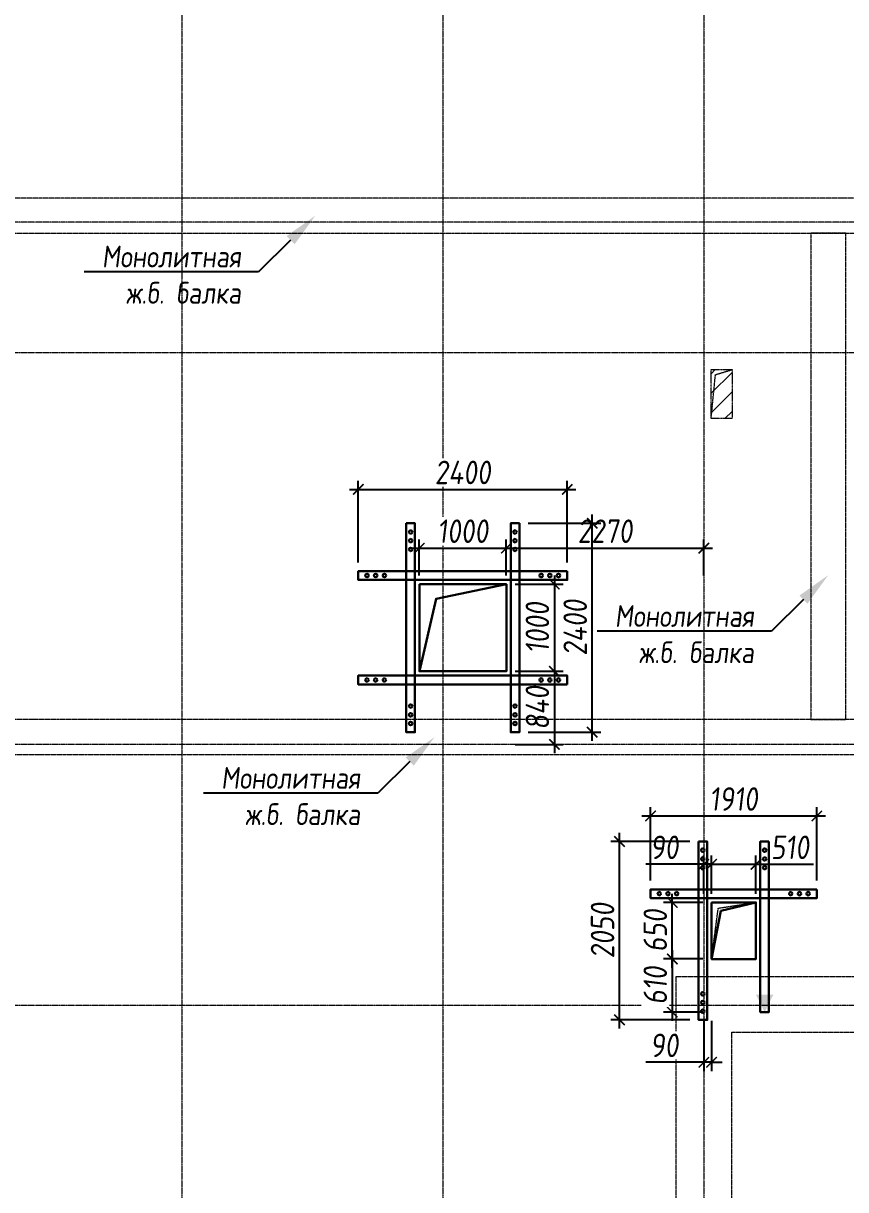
# Model space of a CAD drawing. Header units: millimetres. Extents: x -233751 to 529254, y -907864 to 285890.
# Drawn here: x 471304 to 480755, y -110514 to -97114 of the extents above; entities that cross this region are included whole.
import ezdxf
from ezdxf import colors
from ezdxf.entities.mleader import LeaderData, LeaderLine
from ezdxf.math import Vec2, Vec3

# ---------------------------------------------------------------- set-up
doc = ezdxf.new("R2010")
doc.units = ezdxf.units.MM
doc.linetypes.add('ADSK_Штриховая_ш2 п1', pattern=[3, 2, -1])
doc.linetypes.add('осевая', pattern=[2, 1.25, -0.25, 0.25, -0.25])
doc.layers.get('0').update_dxf_attribs({"lineweight": 30})
doc.layers.get('Defpoints').update_dxf_attribs({"lineweight": 0})
for name, color, linetype, lineweight in [('КР_БалкиЖБ', 7, 'ADSK_Штриховая_ш2 п1', 5), ('КР_Металл', 3, 'Continuous', 30), ('КР_Новые отверстия', 5, 'Continuous', 30), ('КР_Оси', 7, 'Continuous', 5), ('КР_Размеры отверстия', 7, 'Continuous', 5), ('КР_Размеры усиление', 1, 'Continuous', 5), ('КР_Сущ отверстия', 6, 'Continuous', 15), ('КР_Тонкая', 250, 'Continuous', 0)]:
    doc.layers.add(name, color=color, linetype=linetype, lineweight=lineweight)
doc.styles.add('ISOCPEUR', font='isocpeur.ttf', dxfattribs={"width": 0.85, "oblique": 7})
doc.dimstyles.new('R_100', dxfattribs={"dimtxt": 270, "dimasz": 120, "dimexe": 100, "dimexo": 100, "dimgap": 60, "dimtad": 1, "dimdec": 0, "dimrnd": 5, "dimzin": 0, "dimdsep": 46, "dimtxsty": 'ISOCPEUR', "dimblk": 'ARCHTICK', "dimcen": 0, "dimdle": 100, "dimclrd": 256, "dimclre": 256, "dimclrt": 256, "dimadec": 0, "dimazin": 0, "dimtfac": 2, "dimtdec": 0, "dimtmove": 0, "dimatfit": 3, "dimfxl": 1, "dimtvp": 3, "dimtfill": 1, "dimtolj": 1, "dimtzin": 0, "dimarcsym": 0})

# ---------------------------------------------------------------- blocks, each defined once
blk = doc.blocks.new('*U1946')
at = {"color": 0, "linetype": 'ByBlock', "lineweight": -2, "ltscale": 10}
blk.add_line((0, 0), (-35117, 0), dxfattribs=at)
blk = doc.blocks.new('*U1947')
at = {"color": 0, "linetype": 'ByBlock', "lineweight": -2, "ltscale": 10}
blk.add_line((0, 0), (-35117, 0), dxfattribs=at)
blk = doc.blocks.new('*U1974')
at = {"color": 0, "linetype": 'ByBlock', "lineweight": -2, "ltscale": 10}
blk.add_line((0, 0), (-35117, 0), dxfattribs=at)
blk = doc.blocks.new('*U1975')
at = {"color": 0, "linetype": 'ByBlock', "lineweight": -2, "ltscale": 10}
blk.add_line((0, 0), (-35117, 0), dxfattribs=at)
blk = doc.blocks.new('*U1988')
at = {"color": 0, "linetype": 'ByBlock', "lineweight": -2, "ltscale": 10}
blk.add_line((0, 0), (0, -53278), dxfattribs=at)
blk = doc.blocks.new('*U1989')
at = {"color": 0, "linetype": 'ByBlock', "lineweight": -2, "ltscale": 10}
blk.add_line((0, 0), (0, -53278), dxfattribs=at)
blk = doc.blocks.new('*U1990')
at = {"color": 0, "linetype": 'ByBlock', "lineweight": -2, "ltscale": 10}
blk.add_line((0, 0), (0, -53278), dxfattribs=at)
blk = doc.blocks.new('_ArchTick')
at = {"color": 0, "linetype": 'ByBlock', "const_width": 0.15}
blk.add_lwpolyline([(-0.5, -0.5), (0.5, 0.5)], dxfattribs=at)
blk = doc.blocks.new('*D435')
at = {"layer": 'Defpoints', "color": 0, "transparency": 16777216}
for p in [(476855, -103558), (476855, -104558), (477407, -104558)]:
    blk.add_point(p, dxfattribs=at)
at = {"layer": 'КР_Размеры отверстия', "lineweight": -2, "transparency": 16777216}
for p, q in [((476955, -103558), (477507, -103558)), ((477407, -103458), (477407, -104658)), ((476955, -104558), (477507, -104558))]:
    blk.add_line(p, q, dxfattribs=at)
at = {"layer": 'КР_Размеры отверстия', "lineweight": -2, "transparency": 16777216, "xscale": 120, "yscale": 120, "zscale": 120}
for p, rotation in [((477407, -103558), 90), ((477407, -104558), 270)]:
    blk.add_blockref('_ArchTick', p, dxfattribs=dict(at, rotation=rotation))
at = {"layer": 'КР_Размеры отверстия', "lineweight": 5, "transparency": 16777216, "insert": (477212, -104058), "char_height": 270, "attachment_point": 5, "rotation": 90, "style": 'ISOCPEUR', "bg_fill": 3, "box_fill_scale": 1.1, "bg_fill_color": 256, "bg_fill_true_color": 13158600, "bg_fill_transparency": 0}
blk.add_mtext('\\A1;1000', dxfattribs=at)
blk = doc.blocks.new('*D436')
at = {"layer": 'Defpoints', "color": 0, "transparency": 16777216}
for p in [(476855, -103144), (475855, -103558), (476855, -103558)]:
    blk.add_point(p, dxfattribs=at)
at = {"layer": 'КР_Размеры отверстия', "lineweight": -2, "transparency": 16777216}
for p, q in [((475855, -103458), (475855, -103044)), ((476855, -103458), (476855, -103044)), ((475755, -103144), (476955, -103144))]:
    blk.add_line(p, q, dxfattribs=at)
at = {"layer": 'КР_Размеры отверстия', "lineweight": -2, "transparency": 16777216, "xscale": 120, "yscale": 120, "zscale": 120, "rotation": 180}
blk.add_blockref('_ArchTick', (475855, -103144), dxfattribs=at)
at = {"layer": 'КР_Размеры отверстия', "lineweight": -2, "transparency": 16777216, "xscale": 120, "yscale": 120, "zscale": 120}
blk.add_blockref('_ArchTick', (476855, -103144), dxfattribs=at)
at = {"layer": 'КР_Размеры отверстия', "lineweight": 5, "transparency": 16777216, "insert": (476355, -102949), "char_height": 270, "attachment_point": 5, "style": 'ISOCPEUR', "bg_fill": 3, "box_fill_scale": 1.1, "bg_fill_color": 256, "bg_fill_true_color": 13158600, "bg_fill_transparency": 0}
blk.add_mtext('\\A1;1000', dxfattribs=at)
blk = doc.blocks.new('*D437')
at = {"layer": 'Defpoints', "color": 0, "transparency": 16777216}
for p in [(479125, -103144), (476855, -103558), (479125, -103558)]:
    blk.add_point(p, dxfattribs=at)
at = {"layer": 'КР_Размеры отверстия', "lineweight": -2, "transparency": 16777216}
for p, q in [((476855, -103458), (476855, -103044)), ((479125, -103458), (479125, -103044)), ((476755, -103144), (479225, -103144))]:
    blk.add_line(p, q, dxfattribs=at)
at = {"layer": 'КР_Размеры отверстия', "lineweight": -2, "transparency": 16777216, "xscale": 120, "yscale": 120, "zscale": 120, "rotation": 180}
blk.add_blockref('_ArchTick', (476855, -103144), dxfattribs=at)
at = {"layer": 'КР_Размеры отверстия', "lineweight": -2, "transparency": 16777216, "xscale": 120, "yscale": 120, "zscale": 120}
blk.add_blockref('_ArchTick', (479125, -103144), dxfattribs=at)
at = {"layer": 'КР_Размеры отверстия', "lineweight": 5, "transparency": 16777216, "insert": (477990, -102949), "char_height": 270, "attachment_point": 5, "style": 'ISOCPEUR', "bg_fill": 3, "box_fill_scale": 1.1, "bg_fill_color": 256, "bg_fill_true_color": 13158600, "bg_fill_transparency": 0}
blk.add_mtext('\\A1;2270', dxfattribs=at)
blk = doc.blocks.new('*D438')
at = {"layer": 'Defpoints', "color": 0, "transparency": 16777216}
for p in [(479125, -106776), (479125, -107214), (479214, -107214)]:
    blk.add_point(p, dxfattribs=at)
at = {"layer": 'КР_Размеры отверстия', "lineweight": -2, "transparency": 16777216}
for p, q in [((479125, -106776), (478457, -106776)), ((479125, -107114), (479125, -106676)), ((479214, -106776), (479125, -106776)), ((479214, -107114), (479214, -106676)), ((479214, -106776), (479334, -106776))]:
    blk.add_line(p, q, dxfattribs=at)
at = {"layer": 'КР_Размеры отверстия', "lineweight": -2, "transparency": 16777216, "xscale": 120, "yscale": 120, "zscale": 120}
blk.add_blockref('_ArchTick', (479125, -106776), dxfattribs=at)
at = {"layer": 'КР_Размеры отверстия', "lineweight": -2, "transparency": 16777216, "xscale": 120, "yscale": 120, "zscale": 120, "rotation": 180}
blk.add_blockref('_ArchTick', (479214, -106776), dxfattribs=at)
at = {"layer": 'КР_Размеры отверстия', "lineweight": 5, "transparency": 16777216, "insert": (478671, -106581), "char_height": 270, "attachment_point": 5, "style": 'ISOCPEUR', "bg_fill": 3, "box_fill_scale": 1.1, "bg_fill_color": 256, "bg_fill_true_color": 13158600, "bg_fill_transparency": 0}
blk.add_mtext('\\A1;90', dxfattribs=at)
blk = doc.blocks.new('*D439')
at = {"layer": 'Defpoints', "color": 0, "transparency": 16777216}
for p in [(479724, -106776), (479214, -107214), (479724, -107214)]:
    blk.add_point(p, dxfattribs=at)
at = {"layer": 'КР_Размеры отверстия', "lineweight": -2, "transparency": 16777216}
for p, q in [((479114, -106776), (479724, -106776)), ((479214, -107114), (479214, -106676)), ((479724, -107114), (479724, -106676)), ((479724, -106776), (480387, -106776))]:
    blk.add_line(p, q, dxfattribs=at)
at = {"layer": 'КР_Размеры отверстия', "lineweight": -2, "transparency": 16777216, "xscale": 120, "yscale": 120, "zscale": 120, "rotation": 180}
blk.add_blockref('_ArchTick', (479214, -106776), dxfattribs=at)
at = {"layer": 'КР_Размеры отверстия', "lineweight": -2, "transparency": 16777216, "xscale": 120, "yscale": 120, "zscale": 120}
blk.add_blockref('_ArchTick', (479724, -106776), dxfattribs=at)
at = {"layer": 'КР_Размеры отверстия', "lineweight": 5, "transparency": 16777216, "insert": (480116, -106581), "char_height": 270, "attachment_point": 5, "style": 'ISOCPEUR', "bg_fill": 3, "box_fill_scale": 1.1, "bg_fill_color": 256, "bg_fill_true_color": 13158600, "bg_fill_transparency": 0}
blk.add_mtext('\\A1;510', dxfattribs=at)
blk = doc.blocks.new('*D440')
at = {"layer": 'Defpoints', "color": 0, "transparency": 16777216}
for p in [(479214, -107214), (479214, -107864)]:
    blk.add_point(p, dxfattribs=at)
at = {"layer": 'КР_Размеры отверстия', "lineweight": -2, "transparency": 16777216}
for p, q in [((478762, -107964), (478762, -107114)), ((479114, -107214), (478662, -107214)), ((479114, -107864), (478662, -107864))]:
    blk.add_line(p, q, dxfattribs=at)
at = {"layer": 'КР_Размеры отверстия', "lineweight": -2, "transparency": 16777216, "xscale": 120, "yscale": 120, "zscale": 120}
for p, rotation in [((478762, -107214), 90), ((478762, -107864), 270)]:
    blk.add_blockref('_ArchTick', p, dxfattribs=dict(at, rotation=rotation))
at = {"layer": 'КР_Размеры отверстия', "lineweight": 5, "transparency": 16777216, "insert": (478567, -107539), "char_height": 270, "attachment_point": 5, "rotation": 90, "style": 'ISOCPEUR', "bg_fill": 3, "box_fill_scale": 1.1, "bg_fill_color": 256, "bg_fill_true_color": 13158600, "bg_fill_transparency": 0}
blk.add_mtext('\\A1;650', dxfattribs=at)
at = {"layer": 'Defpoints', "color": 0, "transparency": 16777216}
blk.add_point((478762, -107214), dxfattribs=at)
blk = doc.blocks.new('*D441')
at = {"layer": 'Defpoints', "color": 0, "transparency": 16777216}
for p in [(479214, -107864), (479214, -108474)]:
    blk.add_point(p, dxfattribs=at)
at = {"layer": 'КР_Размеры отверстия', "lineweight": -2, "transparency": 16777216}
for p, q in [((479114, -107864), (478662, -107864)), ((478762, -107764), (478762, -108574)), ((479114, -108474), (478662, -108474))]:
    blk.add_line(p, q, dxfattribs=at)
at = {"layer": 'КР_Размеры отверстия', "lineweight": -2, "transparency": 16777216, "xscale": 120, "yscale": 120, "zscale": 120}
for p, rotation in [((478762, -107864), 90), ((478762, -108474), 270)]:
    blk.add_blockref('_ArchTick', p, dxfattribs=dict(at, rotation=rotation))
at = {"layer": 'КР_Размеры отверстия', "lineweight": 5, "transparency": 16777216, "insert": (478567, -108169), "char_height": 270, "attachment_point": 5, "rotation": 90, "style": 'ISOCPEUR', "bg_fill": 3, "box_fill_scale": 1.1, "bg_fill_color": 256, "bg_fill_true_color": 13158600, "bg_fill_transparency": 0}
blk.add_mtext('\\A1;610', dxfattribs=at)
at = {"layer": 'Defpoints', "color": 0, "transparency": 16777216}
blk.add_point((478762, -108474), dxfattribs=at)
blk = doc.blocks.new('*D442')
at = {"layer": 'Defpoints', "color": 0, "transparency": 16777216}
for p in [(479125, -108474), (479214, -108474), (479125, -109051)]:
    blk.add_point(p, dxfattribs=at)
at = {"layer": 'КР_Размеры отверстия', "lineweight": -2, "transparency": 16777216}
for p, q in [((479125, -108574), (479125, -109151)), ((479214, -108574), (479214, -109151)), ((479125, -109051), (478457, -109051)), ((479214, -109051), (479125, -109051)), ((479214, -109051), (479334, -109051))]:
    blk.add_line(p, q, dxfattribs=at)
at = {"layer": 'КР_Размеры отверстия', "lineweight": -2, "transparency": 16777216, "xscale": 120, "yscale": 120, "zscale": 120}
blk.add_blockref('_ArchTick', (479125, -109051), dxfattribs=at)
at = {"layer": 'КР_Размеры отверстия', "lineweight": -2, "transparency": 16777216, "xscale": 120, "yscale": 120, "zscale": 120, "rotation": 180}
blk.add_blockref('_ArchTick', (479214, -109051), dxfattribs=at)
at = {"layer": 'КР_Размеры отверстия', "lineweight": 5, "transparency": 16777216, "insert": (478671, -108856), "char_height": 270, "attachment_point": 5, "style": 'ISOCPEUR', "bg_fill": 3, "box_fill_scale": 1.1, "bg_fill_color": 256, "bg_fill_true_color": 13158600, "bg_fill_transparency": 0}
blk.add_mtext('\\A1;90', dxfattribs=at)
blk = doc.blocks.new('*D497')
at = {"layer": 'Defpoints', "color": 0, "transparency": 16777216}
for p in [(476855, -104558), (476855, -105399), (477407, -105399)]:
    blk.add_point(p, dxfattribs=at)
at = {"layer": 'КР_Размеры отверстия', "lineweight": -2, "transparency": 16777216}
for p, q in [((477407, -104458), (477407, -105499)), ((476955, -104558), (477507, -104558)), ((476955, -105399), (477507, -105399))]:
    blk.add_line(p, q, dxfattribs=at)
at = {"layer": 'КР_Размеры отверстия', "lineweight": -2, "transparency": 16777216, "xscale": 120, "yscale": 120, "zscale": 120}
for p, rotation in [((477407, -104558), 90), ((477407, -105399), 270)]:
    blk.add_blockref('_ArchTick', p, dxfattribs=dict(at, rotation=rotation))
at = {"layer": 'КР_Размеры отверстия', "lineweight": 5, "transparency": 16777216, "insert": (477212, -104979), "char_height": 270, "attachment_point": 5, "rotation": 90, "style": 'ISOCPEUR', "bg_fill": 3, "box_fill_scale": 1.1, "bg_fill_color": 256, "bg_fill_true_color": 13158600, "bg_fill_transparency": 0}
blk.add_mtext('\\A1;840', dxfattribs=at)
blk = doc.blocks.new('*D521')
at = {"layer": 'Defpoints', "color": 0, "transparency": 16777216}
for p in [(478156, -106514), (479064, -106514), (479064, -108564)]:
    blk.add_point(p, dxfattribs=at)
at = {"layer": 'КР_Размеры усиление', "color": 3, "lineweight": -2, "transparency": 16777216}
for p, q in [((478964, -106514), (478056, -106514)), ((478156, -108664), (478156, -106414)), ((478964, -108564), (478056, -108564))]:
    blk.add_line(p, q, dxfattribs=at)
at = {"layer": 'КР_Размеры усиление', "color": 3, "lineweight": -2, "transparency": 16777216, "xscale": 120, "yscale": 120, "zscale": 120}
for p, rotation in [((478156, -106514), 90), ((478156, -108564), 270)]:
    blk.add_blockref('_ArchTick', p, dxfattribs=dict(at, rotation=rotation))
at = {"layer": 'КР_Размеры усиление', "color": 3, "transparency": 16777216, "insert": (477961, -107539), "char_height": 270, "attachment_point": 5, "rotation": 90, "style": 'ISOCPEUR', "bg_fill": 3, "box_fill_scale": 1.1, "bg_fill_color": 256, "bg_fill_true_color": 13158600, "bg_fill_transparency": 0}
blk.add_mtext('\\A1;2050', dxfattribs=at)
blk = doc.blocks.new('*D520')
at = {"layer": 'Defpoints', "color": 0, "transparency": 16777216}
for p in [(480424, -106221), (478513, -107064), (480424, -107064)]:
    blk.add_point(p, dxfattribs=at)
at = {"layer": 'КР_Размеры усиление', "color": 1, "lineweight": -2, "transparency": 16777216}
for p, q in [((478513, -106964), (478513, -106121)), ((480424, -106964), (480424, -106121)), ((478413, -106221), (480524, -106221))]:
    blk.add_line(p, q, dxfattribs=at)
at = {"layer": 'КР_Размеры усиление', "color": 1, "lineweight": -2, "transparency": 16777216, "xscale": 120, "yscale": 120, "zscale": 120, "rotation": 180}
blk.add_blockref('_ArchTick', (478513, -106221), dxfattribs=at)
at = {"layer": 'КР_Размеры усиление', "color": 1, "lineweight": -2, "transparency": 16777216, "xscale": 120, "yscale": 120, "zscale": 120}
blk.add_blockref('_ArchTick', (480424, -106221), dxfattribs=at)
at = {"layer": 'КР_Размеры усиление', "color": 1, "transparency": 16777216, "insert": (479468, -106026), "char_height": 270, "attachment_point": 5, "style": 'ISOCPEUR', "bg_fill": 3, "box_fill_scale": 1.1, "bg_fill_color": 256, "bg_fill_true_color": 13158600, "bg_fill_transparency": 0}
blk.add_mtext('\\A1;1910', dxfattribs=at)
blk = doc.blocks.new('*D530')
at = {"layer": 'Defpoints', "color": 0, "transparency": 16777216}
for p in [(477005, -102858), (477842, -102858), (477005, -105258)]:
    blk.add_point(p, dxfattribs=at)
at = {"layer": 'КР_Размеры усиление', "color": 3, "lineweight": -2, "transparency": 16777216}
for p, q in [((477842, -105358), (477842, -102758)), ((477105, -102858), (477942, -102858)), ((477105, -105258), (477942, -105258))]:
    blk.add_line(p, q, dxfattribs=at)
at = {"layer": 'КР_Размеры усиление', "color": 3, "lineweight": -2, "transparency": 16777216, "xscale": 120, "yscale": 120, "zscale": 120}
for p, rotation in [((477842, -102858), 90), ((477842, -105258), 270)]:
    blk.add_blockref('_ArchTick', p, dxfattribs=dict(at, rotation=rotation))
at = {"layer": 'КР_Размеры усиление', "color": 3, "transparency": 16777216, "insert": (477647, -104058), "char_height": 270, "attachment_point": 5, "rotation": 90, "style": 'ISOCPEUR', "bg_fill": 3, "box_fill_scale": 1.1, "bg_fill_color": 256, "bg_fill_true_color": 13158600, "bg_fill_transparency": 0}
blk.add_mtext('\\A1;2400', dxfattribs=at)
blk = doc.blocks.new('*D531')
at = {"layer": 'Defpoints', "color": 0, "transparency": 16777216}
for p in [(477555, -102469), (475154, -103408), (477555, -103408)]:
    blk.add_point(p, dxfattribs=at)
at = {"layer": 'КР_Размеры усиление', "color": 1, "lineweight": -2, "transparency": 16777216}
for p, q in [((475154, -103308), (475154, -102369)), ((477555, -103308), (477555, -102369)), ((475054, -102469), (477655, -102469))]:
    blk.add_line(p, q, dxfattribs=at)
at = {"layer": 'КР_Размеры усиление', "color": 1, "lineweight": -2, "transparency": 16777216, "xscale": 120, "yscale": 120, "zscale": 120, "rotation": 180}
blk.add_blockref('_ArchTick', (475154, -102469), dxfattribs=at)
at = {"layer": 'КР_Размеры усиление', "color": 1, "lineweight": -2, "transparency": 16777216, "xscale": 120, "yscale": 120, "zscale": 120}
blk.add_blockref('_ArchTick', (477555, -102469), dxfattribs=at)
at = {"layer": 'КР_Размеры усиление', "color": 1, "transparency": 16777216, "insert": (476355, -102274), "char_height": 270, "attachment_point": 5, "style": 'ISOCPEUR', "bg_fill": 3, "box_fill_scale": 1.1, "bg_fill_color": 256, "bg_fill_true_color": 13158600, "bg_fill_transparency": 0}
blk.add_mtext('\\A1;2400', dxfattribs=at)

msp = doc.modelspace()

# ---------------------------------------------------------------- hatches: boundary and pattern name
at = {"layer": 'КР_Металл', "lineweight": 5}
h = msp.add_hatch(color=6, dxfattribs=at)
h.dxf.hatch_style = 1
h.paths.add_polyline_path([(479824.1, -108474.3), (479724.1, -108274.3), (479924.1, -108274.3)])
at = {"layer": 'КР_Сущ отверстия'}
h = msp.add_hatch(dxfattribs=at)
h.set_pattern_fill('ANSI31', scale=50)
h.paths.add_polyline_path([(479449.1, -101092.8), (479209.1, -101092.8), (479209.1, -101654.3), (479449.1, -101654.3)])

# ---------------------------------------------------------------- linework, layer by layer
at = {"layer": 'КР_БалкиЖБ'}
for points in [[(467445.3, -99524.3), (481875.3, -99524.3), (481875.3, -99124.3), (467445.3, -99124.3)], [(480355.5, -105114.3), (480755.5, -105114.3), (480755.5, -99524.3), (480355.5, -99524.3)]]:
    msp.add_lwpolyline(points, close=True, dxfattribs=at)
at = {"layer": 'КР_Металл', "color": 1}
for centre in [(475254, -103458.5), (475354, -103458.5), (475454, -103458.5), (475254, -104658.5), (475354, -104658.5), (475454, -104658.5)]:
    msp.add_circle(centre, 20, dxfattribs=at)
at = {"layer": 'КР_Металл'}
for centre in [(475755.4, -104958.5), (475755.4, -105058.5), (475755.4, -105158.5)]:
    msp.add_circle(centre, 20, dxfattribs=at)
at = {"layer": 'КР_Новые отверстия'}
for points in [[(475855.4, -103558.5), (476855.4, -103558.5), (476855.4, -104558.5), (475855.4, -104558.5)], [(479214.1, -107214.3), (479724.1, -107214.3), (479724.1, -107864.3), (479214.1, -107864.3)]]:
    msp.add_lwpolyline(points, close=True, dxfattribs=at)
for points in [[(475855.4, -104558.5), (476048, -103725.9), (476855.4, -103558.5)], [(479214.1, -107864.3), (479321.1, -107312.1), (479724.1, -107214.3)]]:
    msp.add_lwpolyline(points, dxfattribs=at)
at = {"layer": 'КР_Сущ отверстия', "linetype": 'ADSK_Штриховая_ш2 п1', "ltscale": 0.3}
for points in [[(479449.1, -101092.8), (479449.1, -101654.3), (479209.1, -101654.3), (479209.1, -101092.8)], [(479214.1, -107864.3), (479214.1, -107214.3), (479724.1, -107214.3), (479724.1, -107864.3)]]:
    msp.add_lwpolyline(points, close=True, dxfattribs=at)
for points in [[(479209.1, -101654.3), (479258.8, -101150.1), (479449.1, -101092.8)], [(479214.1, -107864.3), (479291, -107279.8), (479724.1, -107214.3)]]:
    msp.add_lwpolyline(points, dxfattribs=at)
at = {"layer": 'КР_Тонкая', "linetype": 'ADSK_Штриховая_ш2 п1'}
for points in [[(478805.3, -117314.3), (478805.3, -108064.3), (484615.5, -108064.3), (484615.5, -102513.3)], [(479445.3, -117314.3), (479445.3, -108704.3), (484835.3, -108704.3)]]:
    msp.add_lwpolyline(points, dxfattribs=at)

# ---------------------------------------------------------------- block references
at = {"layer": 'КР_Оси', "linetype": 'осевая'}
for name, p in [('*U1988', (473125.4, -65636.9)), ('*U1989', (476125.4, -65636.9)), ('*U1990', (479125.4, -65636.9)), ('*U1975', (492884.3, -99399.3)), ('*U1974', (492884.3, -100899.3)), ('*U1947', (492884.3, -105399.3)), ('*U1946', (492884.3, -108399.3))]:
    msp.add_blockref(name, p, dxfattribs=at)

# ---------------------------------------------------------------- leaders
at = {"layer": 'КР_Тонкая', "lineweight": 5}
ml = msp.add_multileader_mtext('Standard', dxfattribs=at)
ml.set_content('Монолитная\\Pж.б. балка', color=256, style='ISOCPEUR')
ml.set_leader_properties()
ml.build(insert=Vec2(0, 0))
ml.multileader.update_dxf_attribs({"has_dogleg": 0, "text_left_attachment_type": 6, "text_right_attachment_type": 6, "arrow_head_size": 400, "scale": 100})
ctx = ml.context
ctx.base_point, ctx.scale, ctx.char_height, ctx.arrow_head_size, ctx.landing_gap_size, ctx.plane_origin = Vec3(472025.3, -99968.5), 100, 250, 400, 200, Vec3(474660.3, -99324.3)
ctx.left_attachment, ctx.right_attachment, ctx.text_align_type = 6, 6, 2
notes = []
notes.append((ctx, [(1, (1, 1, 0), (474807.2, -99968.5), (-1, 0), 800, [(0, [(474660.3, -99324.3)], 0, [])])]))
ctx.mtext.insert, ctx.mtext.alignment, ctx.mtext.flow_direction = Vec3(473807.2, -99668.5), 3, 5
ml = msp.add_multileader_mtext('Standard', dxfattribs=at)
ml.set_content('Монолитная\\Pж.б. балка', color=256, style='ISOCPEUR')
ml.set_leader_properties()
ml.build(insert=Vec2(0, 0))
ml.multileader.update_dxf_attribs({"has_dogleg": 0, "text_left_attachment_type": 6, "text_right_attachment_type": 6, "arrow_head_size": 400, "scale": 100})
ctx = ml.context
ctx.base_point, ctx.scale, ctx.char_height, ctx.arrow_head_size, ctx.landing_gap_size, ctx.plane_origin = Vec3(473395.3, -105958.5), 100, 250, 400, 200, Vec3(476030.4, -105314.3)
ctx.left_attachment, ctx.right_attachment, ctx.text_align_type = 6, 6, 2
notes.append((ctx, [(1, (1, 1, 0), (476177.3, -105958.5), (-1, 0), 800, [(0, [(476030.4, -105314.3)], 0, [])])]))
ctx.mtext.insert, ctx.mtext.alignment, ctx.mtext.flow_direction = Vec3(475177.3, -105658.5), 3, 5
for ctx, leaders in notes:
    for number, flags, end, landing, length, lines in leaders:
        leader = LeaderData()
        leader.index, (leader.has_last_leader_line, leader.has_dogleg_vector, leader.attachment_direction) = number, flags
        leader.last_leader_point, leader.dogleg_vector, leader.dogleg_length = Vec3(end), Vec3(landing), length
        for number, points, colour, breaks in lines:
            line = LeaderLine()
            line.index, line.vertices, line.color, line.breaks = number, Vec3.list(points), colors.encode_raw_color(colour), breaks
            leader.lines.append(line)
        ctx.leaders.append(leader)

# ---------------------------------------------------------------- next in the draw order: dimensions: what is measured, and where the dimension line sits
at = {"layer": 'КР_Размеры отверстия', "lineweight": 5}
dim = msp.add_linear_dim(base=(477407.1, -104558.5), p1=(476855.4, -103558.5), p2=(476855.4, -104558.5), angle=90, dimstyle='R_100', override={"dimpost": '\\X'}, dxfattribs=at)
dim.commit()
dim.dimension.update_dxf_attribs({"geometry": '*D435', "text_midpoint": (477212.1, -104058.5)})
dim = msp.add_linear_dim(base=(479125.4, -106776.1), p1=(479214.1, -107214.3), p2=(479125.4, -107214.3), dimstyle='R_100', override={"dimpost": '\\X'}, dxfattribs=at)
dim.commit()
dim.dimension.update_dxf_attribs({"geometry": '*D438', "text_midpoint": (478671.2, -106581.1)})

# ---------------------------------------------------------------- next in the draw order: dimensions: what is measured, and where the dimension line sits
for base, p1, p2, picture, middle in [((476855.4, -103143.9), (475855.4, -103558.5), (476855.4, -103558.5), '*D436', (476355.4, -102948.9)), ((479724.1, -106776.1), (479214.1, -107214.3), (479724.1, -107214.3), '*D439', (480115.7, -106581.1))]:
    dim = msp.add_linear_dim(base=base, p1=p1, p2=p2, dimstyle='R_100', override={"dimpost": '\\X'}, dxfattribs=at)
    dim.commit()
    dim.dimension.update_dxf_attribs({"geometry": picture, "text_midpoint": middle})
dim = msp.add_linear_dim(base=(477407.1, -105399.3), p1=(476855.4, -104558.5), p2=(476855.4, -105399.3), angle=90, dimstyle='R_100', override={"dimpost": '\\X'}, dxfattribs=at)
dim.commit()
dim.dimension.update_dxf_attribs({"geometry": '*D497', "text_midpoint": (477212.1, -104978.9)})

# ---------------------------------------------------------------- next in the draw order: linework, layer by layer
at = {"layer": 'КР_БалкиЖБ'}
msp.add_lwpolyline([(467445.3, -105514.3), (484615.5, -105514.3), (484615.5, -105114.3), (467445.3, -105114.3)], close=True, dxfattribs=at)
at = {"layer": 'КР_Металл'}
for points in [[(475705.4, -102858.5), (475805.4, -102858.5), (475805.4, -105258.5), (475705.4, -105258.5)], [(479874.1, -106514.3), (479774.1, -106514.3), (479774.1, -108474.3), (479874.1, -108474.3)]]:
    msp.add_lwpolyline(points, close=True, dxfattribs=at)
at = {"layer": 'КР_Металл', "color": 1}
msp.add_lwpolyline([(477555.4, -104708.5), (477555.4, -104608.5), (475154, -104608.5), (475154, -104708.5)], close=True, dxfattribs=at)
at = {"layer": 'КР_Металл'}
for centre in [(475755.4, -102958.5), (475755.4, -103058.5), (475755.4, -103158.5), (476955.4, -104958.5), (476955.4, -105058.5), (476955.4, -105158.5), (479114.1, -106614.3), (479824.1, -106614.3), (479114.1, -106714.3), (479114.1, -106814.3), (479824.1, -106714.3), (479824.1, -106814.3)]:
    msp.add_circle(centre, 20, dxfattribs=at)
at = {"layer": 'КР_Металл', "color": 1}
for centre in [(477255.4, -104658.5), (477355.4, -104658.5), (477455.4, -104658.5), (480124.1, -107114.3), (480224.1, -107114.3), (480324.1, -107114.3)]:
    msp.add_circle(centre, 20, dxfattribs=at)

# ---------------------------------------------------------------- next in the draw order: dimensions: what is measured, and where the dimension line sits
at = {"layer": 'КР_Размеры отверстия', "lineweight": 5}
dim = msp.add_linear_dim(base=(479125.4, -103143.9), p1=(476855.4, -103558.5), p2=(479125.4, -103558.5), dimstyle='R_100', override={"dimpost": '\\X'}, dxfattribs=at)
dim.commit()
dim.dimension.update_dxf_attribs({"geometry": '*D437', "text_midpoint": (477990.4, -102948.9)})
dim = msp.add_linear_dim(base=(478762.4, -107214.3), p1=(479214.1, -107864.3), p2=(479214.1, -107214.3), angle=90, dimstyle='R_100', override={"dimpost": '\\X'}, dxfattribs=at)
dim.commit()
dim.dimension.update_dxf_attribs({"geometry": '*D440', "text_midpoint": (478567.4, -107539.3)})

# ---------------------------------------------------------------- next in the draw order: linework, layer by layer
at = {"layer": 'КР_Металл'}
msp.add_lwpolyline([(477005.4, -102858.5), (476905.4, -102858.5), (476905.4, -105258.5), (477005.4, -105258.5)], close=True, dxfattribs=at)
at = {"layer": 'КР_Металл', "color": 1}
for points in [[(477555.4, -103408.5), (477555.4, -103508.5), (475154, -103508.5), (475154, -103408.5)], [(480424.1, -107064.3), (480424.1, -107164.3), (478512.6, -107164.3), (478512.6, -107064.3)]]:
    msp.add_lwpolyline(points, close=True, dxfattribs=at)
at = {"layer": 'КР_Металл'}
for centre in [(476955.4, -102958.5), (476955.4, -103058.5), (476955.4, -103158.5)]:
    msp.add_circle(centre, 20, dxfattribs=at)
at = {"layer": 'КР_Металл', "color": 1}
for centre in [(477255.4, -103458.5), (477355.4, -103458.5), (477455.4, -103458.5), (478612.6, -107114.3), (478712.6, -107114.3), (478812.6, -107114.3)]:
    msp.add_circle(centre, 20, dxfattribs=at)

# ---------------------------------------------------------------- next in the draw order: dimensions: what is measured, and where the dimension line sits
at = {"layer": 'КР_Размеры отверстия', "lineweight": 5}
dim = msp.add_linear_dim(base=(478762.4, -108474.3), p1=(479214.1, -107864.3), p2=(479214.1, -108474.3), angle=90, dimstyle='R_100', override={"dimpost": '\\X'}, dxfattribs=at)
dim.commit()
dim.dimension.update_dxf_attribs({"geometry": '*D441', "text_midpoint": (478567.4, -108169.3)})

# ---------------------------------------------------------------- next in the draw order: leaders
at = {"layer": 'КР_Тонкая', "lineweight": 5}
ml = msp.add_multileader_mtext('Standard', dxfattribs=at)
ml.set_content('Монолитная\\Pж.б. балка', color=256, style='ISOCPEUR')
ml.set_leader_properties()
ml.build(insert=Vec2(0, 0))
ml.multileader.update_dxf_attribs({"has_dogleg": 0, "text_left_attachment_type": 6, "text_right_attachment_type": 6, "arrow_head_size": 400, "scale": 100})
ctx = ml.context
ctx.base_point, ctx.scale, ctx.char_height, ctx.arrow_head_size, ctx.landing_gap_size, ctx.plane_origin = Vec3(477920.4, -104098.2), 100, 250, 400, 200, Vec3(480555.5, -103454)
ctx.left_attachment, ctx.right_attachment, ctx.text_align_type = 6, 6, 2
notes = []
notes.append((ctx, [(1, (1, 1, 0), (480702.3, -104098.2), (-1, 0), 800, [(0, [(480555.5, -103454)], 0, [])])]))
ctx.mtext.insert, ctx.mtext.alignment, ctx.mtext.flow_direction = Vec3(479702.3, -103798.2), 3, 5
for ctx, leaders in notes:
    for number, flags, end, landing, length, lines in leaders:
        leader = LeaderData()
        leader.index, (leader.has_last_leader_line, leader.has_dogleg_vector, leader.attachment_direction) = number, flags
        leader.last_leader_point, leader.dogleg_vector, leader.dogleg_length = Vec3(end), Vec3(landing), length
        for number, points, colour, breaks in lines:
            line = LeaderLine()
            line.index, line.vertices, line.color, line.breaks = number, Vec3.list(points), colors.encode_raw_color(colour), breaks
            leader.lines.append(line)
        ctx.leaders.append(leader)

# ---------------------------------------------------------------- next in the draw order: linework, layer by layer
at = {"layer": 'КР_Металл'}
for centre in [(479114.1, -108264.3), (479114.1, -108364.3)]:
    msp.add_circle(centre, 20, dxfattribs=at)

# ---------------------------------------------------------------- next in the draw order: dimensions: what is measured, and where the dimension line sits
at = {"layer": 'КР_Размеры отверстия', "lineweight": 5}
dim = msp.add_linear_dim(base=(479125.4, -109051.4), p1=(479214.1, -108474.3), p2=(479125.4, -108474.3), dimstyle='R_100', override={"dimpost": '\\X'}, dxfattribs=at)
dim.commit()
dim.dimension.update_dxf_attribs({"geometry": '*D442', "text_midpoint": (478671.2, -108856.4)})
at = {"layer": 'КР_Размеры усиление'}
dim = msp.add_aligned_dim(p1=(477005.4, -105258.5), p2=(477005.4, -102858.5), distance=-836.5, dimstyle='R_100', override={"dimpost": '\\X', "dimclrd": 3, "dimclre": 3, "dimclrt": 3, "dimtmove": 1}, dxfattribs=at)
dim.commit()
dim.dimension.update_dxf_attribs({"geometry": '*D530', "text_midpoint": (477646.9, -104058.5)})

# ---------------------------------------------------------------- next in the draw order: linework, layer by layer
at = {"layer": 'КР_Металл'}
msp.add_lwpolyline([(479064.1, -106514.3), (479164.1, -106514.3), (479164.1, -108564.3), (479064.1, -108564.3)], close=True, dxfattribs=at)
msp.add_circle((479114.1, -108464.3), 20, dxfattribs=at)

# ---------------------------------------------------------------- next in the draw order: dimensions: what is measured, and where the dimension line sits
at = {"layer": 'КР_Размеры усиление'}
dim = msp.add_linear_dim(base=(477555.4, -102469), p1=(475154, -103408.5), p2=(477555.4, -103408.5), dimstyle='R_100', override={"dimpost": '\\X', "dimclrd": 1, "dimclre": 1, "dimclrt": 1, "dimtmove": 1}, dxfattribs=at)
dim.commit()
dim.dimension.update_dxf_attribs({"geometry": '*D531', "text_midpoint": (476354.7, -102274)})

# ---------------------------------------------------------------- next in the draw order: dimensions: what is measured, and where the dimension line sits
dim = msp.add_linear_dim(base=(478155.8, -106514.3), p1=(479064.1, -108564.3), p2=(479064.1, -106514.3), angle=90, dimstyle='R_100', override={"dimpost": '\\X', "dimclrd": 3, "dimclre": 3, "dimclrt": 3, "dimtmove": 1}, dxfattribs=at)
dim.commit()
dim.dimension.update_dxf_attribs({"geometry": '*D521', "text_midpoint": (477960.8, -107539.3)})

# ---------------------------------------------------------------- next in the draw order: dimensions: what is measured, and where the dimension line sits
dim = msp.add_linear_dim(base=(480424.0722, -106221.3196), p1=(478512.588, -107064.3209), p2=(480424.0722, -107064.3209), dimstyle='R_100', override={"dimpost": '\\X', "dimclrd": 1, "dimclre": 1, "dimclrt": 1, "dimtmove": 1}, dxfattribs=at)
dim.commit()
dim.dimension.update_dxf_attribs({"geometry": '*D520', "text_midpoint": (479468.3301, -106026.3196)})

doc.saveas('drawing.dxf')
